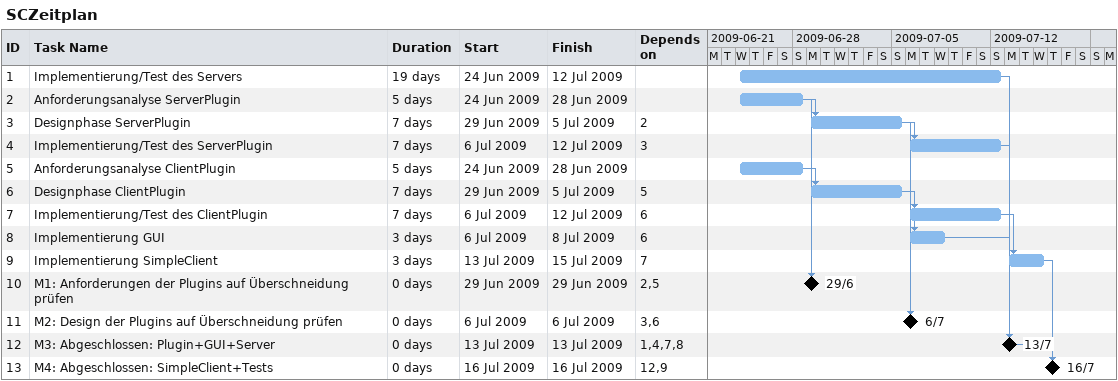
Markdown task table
SCZeitplan

| ID | Task | Duration | Start | Finish | Predecessors |
|---|---|---|---|---|---|
| 1 | Implementierung/Test des Servers | 19d | 2009-06-24 | 2009-07-12 |  |
| 2 | Anforderungsanalyse ServerPlugin | 5d | 2009-06-24 | 2009-06-28 |  |
| 3 | Designphase ServerPlugin | 7d | 2009-06-29 | 2009-07-05 | 2 |
| 4 | Implementierung/Test des ServerPlugin | 7d | 2009-07-06 | 2009-07-12 | 3 |
| 5 | Anforderungsanalyse ClientPlugin | 5d | 2009-06-24 | 2009-06-28 |  |
| 6 | Designphase ClientPlugin | 7d | 2009-06-29 | 2009-07-05 | 5 |
| 7 | Implementierung/Test des ClientPlugin | 7d | 2009-07-06 | 2009-07-12 | 6 |
| 8 | Implementierung GUI | 3d | 2009-07-06 | 2009-07-08 | 6 |
| 9 | Implementierung SimpleClient | 3d | 2009-07-13 | 2009-07-15 | 7 |
| 10 | M1: Anforderungen der Plugins auf Überschneidung prüfen | 0d | 2009-06-29 | 2009-06-29 | 2, 5 |
| 11 | M2: Design der Plugins auf Überschneidung prüfen | 0d | 2009-07-06 | 2009-07-06 | 3, 6 |
| 12 | M3: Abgeschlossen: Plugin+GUI+Server | 0d | 2009-07-13 | 2009-07-13 | 1, 4, 7, 8 |
| 13 | M4: Abgeschlossen: SimpleClient+Tests | 0d | 2009-07-16 | 2009-07-16 | 12, 9 |
